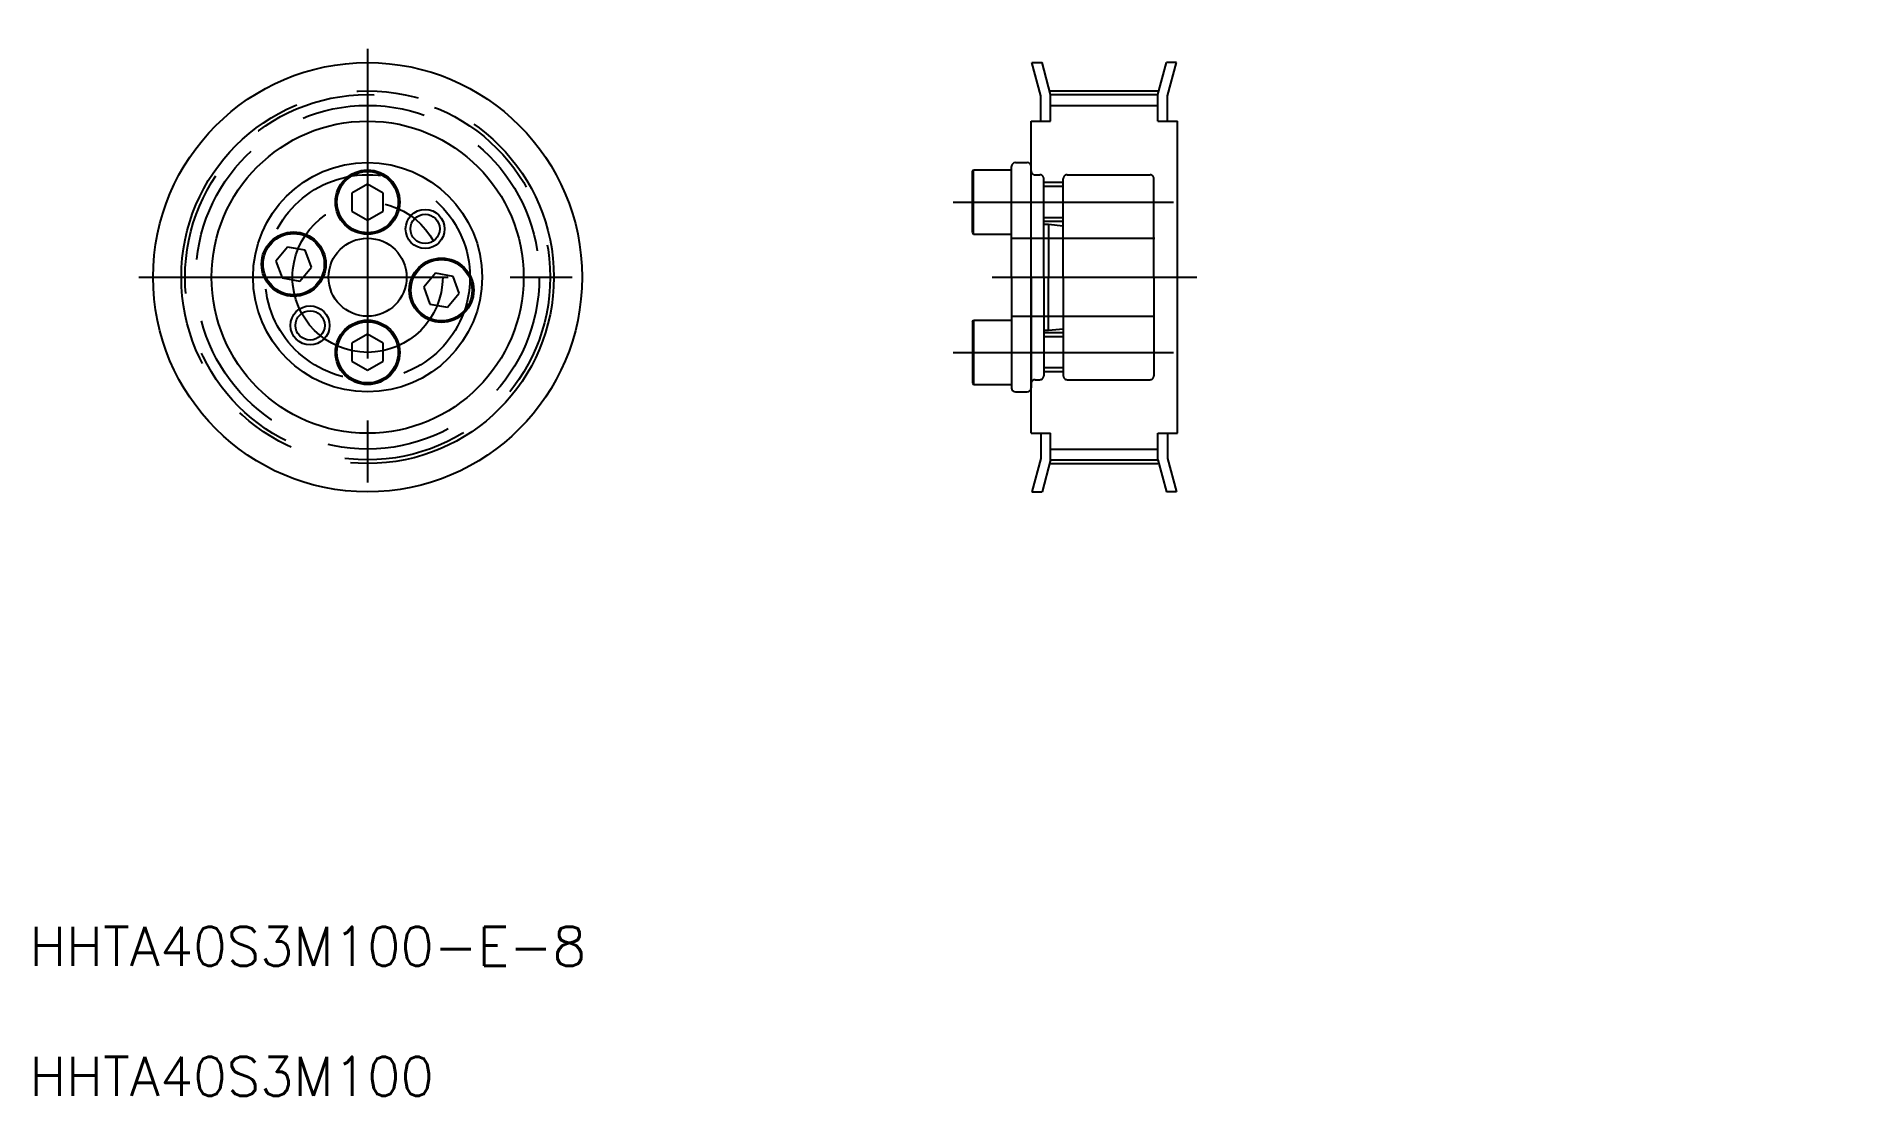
# Model space of a CAD drawing. Extents: x 16 to 201, y 18 to 127.
import ezdxf

# ---------------------------------------------------------------- set-up
doc = ezdxf.new("R2010")
doc.units = 0
doc.header["$PDMODE"] = 1
doc.linetypes.add('CENTER', pattern=[50.8, 31.75, -6.35, 6.35, -6.35])
doc.linetypes.add('DASHED', pattern=[19.05, 12.7, -6.35])
doc.layers.get('0').update_dxf_attribs({"linetype": 'CONTINUOUS'})
doc.layers.add('CENTER', color=1, linetype='CENTER')
doc.styles.add('MISUMI', font='txt.shx')

# ---------------------------------------------------------------- blocks, each defined once
blk = doc.blocks.new('*U5')
at = {"color": 7, "linetype": 'CONTINUOUS', "style": 'MISUMI'}
for s, p in [('HHTA40S3M100-E-8', (15.05, 31.56)), ('HHTA40S3M100', (15.05, 18.23))]:
    blk.add_text(s, height=4, dxfattribs=at).set_placement(p)

msp = doc.modelspace()

# ---------------------------------------------------------------- linework, layer by layer
at = {"color": 7, "linetype": 'CONTINUOUS'}
for p, q in [((118.78, 120.73), (117.86, 124.14)), ((117.86, 124.14), (118.9, 124.14)), ((119.78, 120.86), (118.9, 124.14)), ((130.78, 120.86), (131.66, 124.14)), ((132.69, 124.14), (131.66, 124.14)), ((131.78, 120.73), (132.69, 124.14)), ((118.78, 118.14), (118.78, 120.73)), ((119.78, 120.86), (130.78, 120.86)), ((119.78, 118.14), (119.78, 120.86)), ((130.78, 118.14), (130.78, 120.86)), ((131.78, 118.14), (131.78, 120.73)), ((117.78, 86.14), (117.78, 118.14)), ((117.78, 118.14), (119.78, 118.14)), ((130.78, 118.14), (132.78, 118.14)), ((132.78, 86.14), (132.78, 118.14)), ((111.78, 112.98), (111.87, 113.14)), ((111.87, 106.54), (111.87, 113.14)), ((111.87, 113.14), (115.78, 113.14)), ((115.78, 102.14), (115.78, 113.49)), ((115.78, 106.54), (115.78, 113.14)), ((116.18, 113.89), (117.38, 113.89)), ((117.78, 102.14), (117.78, 113.49)), ((49.73, 111.69), (48.13, 110.77)), ((51.33, 110.77), (49.73, 111.69)), ((111.78, 106.71), (111.78, 112.98)), ((115.78, 107.84), (115.78, 111.84)), ((48.13, 110.77), (48.13, 108.92)), ((51.33, 108.92), (51.33, 110.77)), ((48.13, 108.92), (49.73, 108)), ((49.73, 108), (51.33, 108.92)), ((115.78, 107.82), (115.78, 107.82)), ((111.78, 106.71), (111.87, 106.54)), ((111.87, 106.54), (115.78, 106.54)), ((41.51, 105.22), (40.33, 103.8)), ((43.33, 104.9), (41.51, 105.22)), ((43.96, 103.16), (43.33, 104.9)), ((115.78, 104.98), (115.78, 104.98)), ((40.33, 103.8), (40.96, 102.07)), ((40.96, 102.07), (42.78, 101.75)), ((42.78, 101.75), (43.96, 103.16)), ((56.68, 102.54), (55.49, 101.13)), ((58.5, 102.22), (56.68, 102.54)), ((59.13, 100.49), (58.5, 102.22)), ((115.78, 102.14), (115.78, 90.79)), ((117.78, 102.14), (117.78, 90.79)), ((55.49, 101.13), (56.12, 99.39)), ((57.94, 99.07), (59.13, 100.49)), ((56.12, 99.39), (57.94, 99.07)), ((111.78, 97.58), (111.87, 97.74)), ((111.78, 97.58), (111.78, 91.31)), ((111.87, 97.74), (111.87, 91.14)), ((111.87, 97.74), (115.78, 97.74)), ((115.78, 97.74), (115.78, 91.14)), ((115.78, 96.44), (115.78, 92.44)), ((49.73, 96.29), (48.13, 95.37)), ((48.13, 95.37), (48.13, 93.52)), ((51.33, 95.37), (49.73, 96.29)), ((51.33, 93.52), (51.33, 95.37)), ((48.13, 93.52), (49.73, 92.6)), ((49.73, 92.6), (51.33, 93.52)), ((111.78, 91.31), (111.87, 91.14)), ((111.87, 91.14), (115.78, 91.14)), ((116.18, 90.39), (117.38, 90.39)), ((117.78, 86.14), (119.78, 86.14)), ((118.78, 86.14), (118.78, 83.56)), ((119.78, 83.42), (119.78, 86.14)), ((130.78, 86.14), (132.78, 86.14)), ((130.78, 83.42), (130.78, 86.14)), ((131.78, 86.14), (131.78, 83.56)), ((118.78, 83.56), (117.86, 80.14)), ((131.78, 83.56), (132.69, 80.14)), ((119.78, 83.42), (118.9, 80.14)), ((119.78, 83.42), (130.78, 83.42)), ((130.78, 83.42), (131.66, 80.14)), ((117.86, 80.14), (118.9, 80.14)), ((132.69, 80.14), (131.66, 80.14))]:
    msp.add_line(p, q, dxfattribs=at)
at = {"color": 3, "linetype": 'CONTINUOUS'}
for p, q in [((119.78, 119.75), (130.78, 119.75)), ((119.78, 84.53), (130.78, 84.53))]:
    msp.add_line(p, q, dxfattribs=at)
at = {"color": 3, "linetype": 'DASHED'}
for p, q in [((118.19, 112.64), (118.68, 112.64)), ((119.08, 102.14), (119.08, 112.24)), ((121.08, 111.84), (119.08, 111.84)), ((121.08, 111.44), (119.08, 111.44)), ((121.08, 102.14), (121.08, 112.24)), ((121.48, 112.64), (129.98, 112.64)), ((130.38, 102.14), (130.38, 112.24)), ((121.08, 108.24), (119.08, 108.24)), ((121.08, 107.84), (119.08, 107.84)), ((119.08, 107.57), (119.58, 107.57)), ((119.58, 107.57), (119.58, 102.14)), ((119.58, 107.57), (121.08, 107.42)), ((115.78, 106.14), (130.38, 106.14)), ((117.78, 106.14), (132.78, 106.14)), ((119.08, 102.14), (119.08, 92.04)), ((119.58, 96.71), (119.58, 102.14)), ((121.08, 102.14), (121.08, 92.04)), ((130.38, 102.14), (130.38, 92.04)), ((115.78, 98.14), (130.38, 98.14)), ((117.78, 98.14), (132.78, 98.14)), ((119.08, 96.71), (119.58, 96.71)), ((121.08, 96.44), (119.08, 96.44)), ((119.58, 96.71), (121.08, 96.86)), ((121.08, 96.04), (119.08, 96.04)), ((121.08, 92.84), (119.08, 92.84)), ((118.19, 91.64), (118.68, 91.64)), ((121.08, 92.44), (119.08, 92.44)), ((121.48, 91.64), (129.98, 91.64))]:
    msp.add_line(p, q, dxfattribs=at)
at = {"color": 7, "linetype": 'CONTINUOUS'}
for centre, radius in [((49.73, 102.14), 22), ((49.73, 102.14), 16), ((49.73, 102.14), 11.75), ((49.73, 109.84), 3.3), ((49.73, 109.84), 3.14), ((55.63, 107.09), 1.5), ((42.15, 103.48), 3.3), ((42.15, 103.48), 3.14), ((49.73, 102.14), 4), ((57.31, 100.81), 3.3), ((57.31, 100.81), 3.14), ((43.83, 97.2), 1.5), ((49.73, 94.44), 3.3), ((49.73, 94.44), 3.14)]:
    msp.add_circle(centre, radius, dxfattribs=at)
at = {"color": 3, "linetype": 'DASHED'}
for radius in [18.72, 17.61, 10.5]:
    msp.add_circle((49.73, 102.14), radius, dxfattribs=at)
at = {"color": 3}
for centre in [(55.63, 107.09), (43.83, 97.2)]:
    msp.add_circle(centre, 2, dxfattribs=at)
at = {"color": 7, "linetype": 'CONTINUOUS'}
for centre, start, end in [((116.18, 113.49), 90, 180), ((117.38, 113.49), 0, 90), ((116.18, 90.79), 180, 270), ((117.38, 90.79), 270, 0)]:
    msp.add_arc(centre, 0.4, start, end, dxfattribs=at)
at = {"color": 3, "linetype": 'DASHED'}
for centre, radius, start, end in [((118.19, 113.05), 0.41, 180, 270), ((118.68, 112.24), 0.4, 0, 90), ((121.48, 112.24), 0.4, 90, 180), ((129.98, 112.24), 0.4, 0, 90), ((118.19, 91.23), 0.41, 90, 180), ((118.68, 92.04), 0.4, 270, 0), ((121.48, 92.04), 0.4, 180, 270), ((129.98, 92.04), 0.4, 270, 0)]:
    msp.add_arc(centre, radius, start, end, dxfattribs=at)
at = {"color": 7, "linetype": 'CONTINUOUS'}
for p in [(199.34, 126.85), (197.34, 124.35), (200.64, 121.65), (201.14, 121.65), (200.64, 113.05), (201.14, 113.05), (197.34, 110.35), (199.34, 107.85), (197.34, 106.6)]:
    msp.add_point(p, dxfattribs=at)
at = {"layer": 'CENTER', "color": 1, "linetype": 'CENTER'}
for p, q in [((49.73, 125.56), (49.73, 78.37)), ((119.78, 121.24), (130.78, 121.24)), ((109.78, 109.84), (132.38, 109.84)), ((26.26, 102.14), (73.09, 102.14)), ((113.78, 102.14), (132.38, 102.14)), ((115.78, 102.14), (134.78, 102.14)), ((109.78, 94.44), (132.38, 94.44)), ((119.78, 83.04), (130.78, 83.04))]:
    msp.add_line(p, q, dxfattribs=at)
for radius in [19.1, 7.7]:
    msp.add_circle((49.73, 102.14), radius, dxfattribs=at)

# ---------------------------------------------------------------- block references
at = {"color": 7, "linetype": 'CONTINUOUS'}
msp.add_blockref('*U5', (0, 0), dxfattribs=at)

doc.saveas('drawing.dxf')
